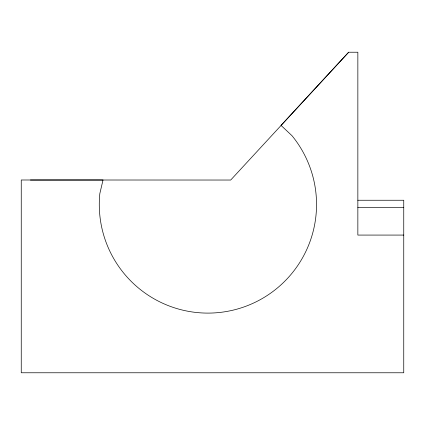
<?xml version="1.0" encoding="UTF-8"?>
<svg xmlns="http://www.w3.org/2000/svg" width="425" height="425" viewBox="0 0 425 425"><rect width="100%" height="100%" fill="white"/><g stroke="black" fill="none" stroke-linecap="round" stroke-linejoin="round"><path stroke-width="0.64" d="M403.75 235.073L357.85 235.073L357.85 52.227L348.67 52.227L281.026 125.391L292.023 135.734A108.63 108.63 0 0 1 239.227 308.492A108.63 108.63 0 0 1 99.827 193.603L103.031 179.993L30.43 180.035M348.67 52.227L230.701 180.035L21.25 179.993L21.25 372.773L403.75 372.773L403.75 200.249L357.85 200.249M357.85 207.533L403.75 207.533"/></g></svg>
